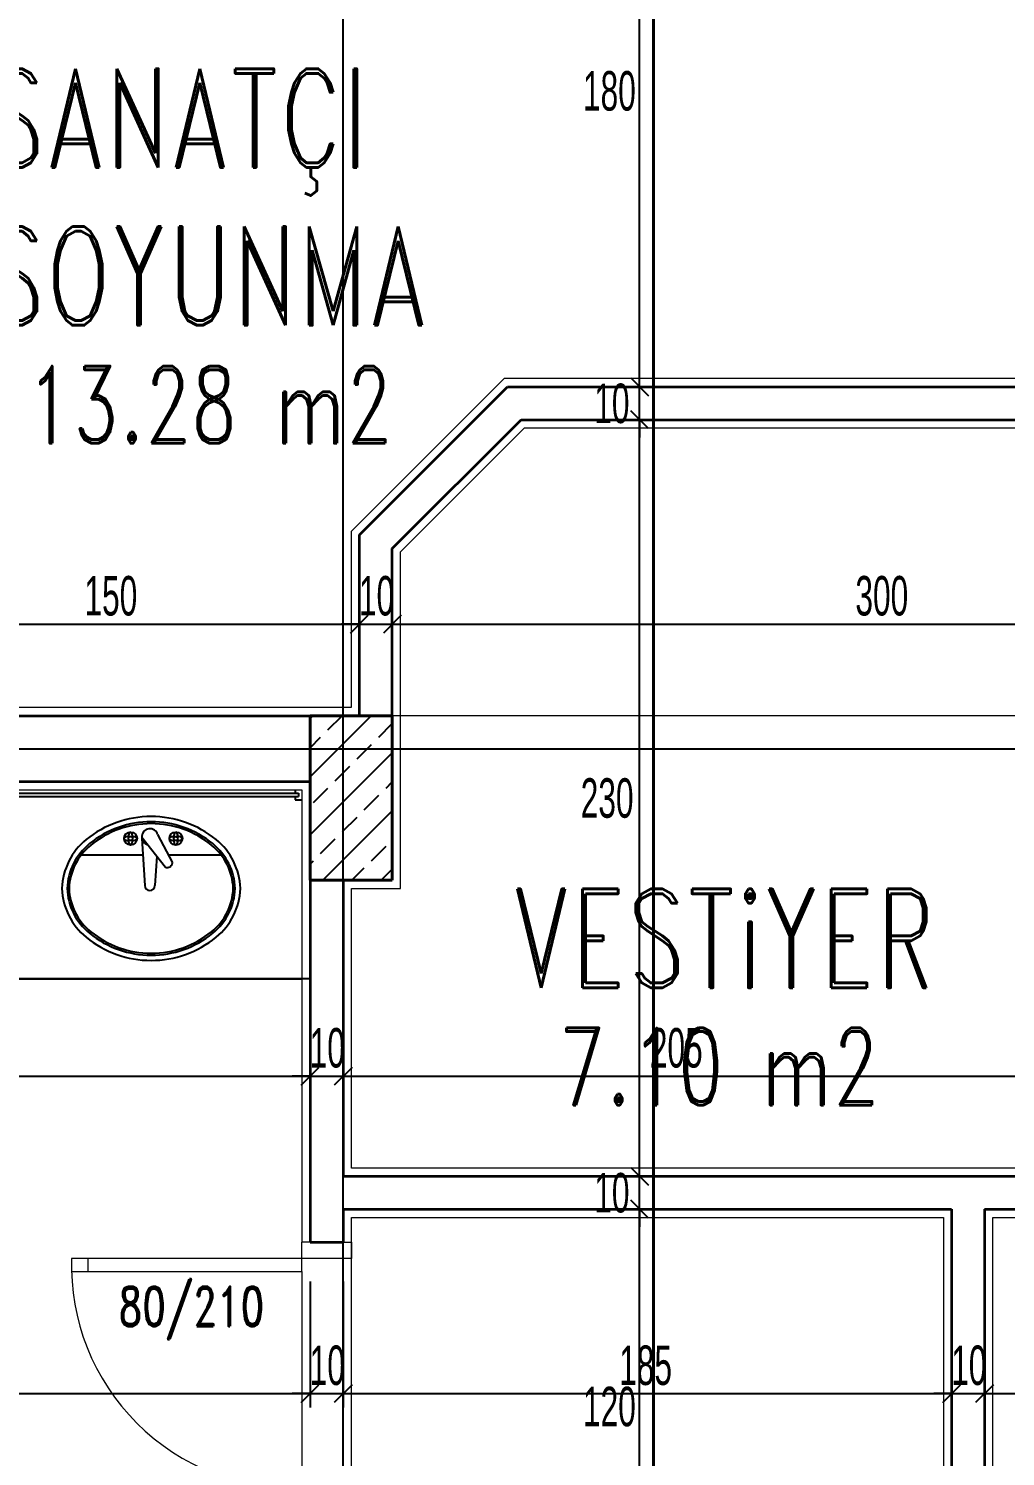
# Model space of a CAD drawing. Header units: inches. Extents: x -7543 to -822, y 102837 to 190349.
# Drawn here: x -836.70613 to -836.67644, y 102836.96748 to 102837.01089 of the extents above; entities that cross this region are included whole.
import ezdxf

# ---------------------------------------------------------------- set-up
doc = ezdxf.new("R2010")
doc.units = ezdxf.units.IN
doc.header["$MEASUREMENT"] = 0
for name, pattern in [('__ZG_T_P__9', [22, 1, -10, 1, -10]), ('DASHDOTX2', [2, 1, -0.5, 0, -0.5]), ('DASHED', [19.049999999999997, 12.7, -6.35])]:
    doc.linetypes.add(name, pattern=pattern)
doc.layers.get('Defpoints').update_dxf_attribs({"lineweight": 25})
for name, color, linetype, lineweight in [('AKS', 1, 'Continuous', 25), ('ICOL', 55, 'Continuous', 25), ('İZ DÜŞÜM', 253, 'Continuous', 20), ('KESİT', 7, 'Continuous', 40), ('KOLON', 2, 'Continuous', 40), ('SIVA', 150, 'Continuous', 15), ('TARAMA', 8, 'Continuous', 25), ('YAZI', 7, 'Continuous', 25)]:
    doc.layers.add(name, color=color, linetype=linetype, lineweight=lineweight)
for name, color, linetype, lineweight, true_color in [('DUVAR', 7, 'Continuous', 35, 0xfc4642), ('KAPI', 7, 'Continuous', 18, 0xffb360), ('TEFRİŞ', 7, 'Continuous', 25, 0x78462c)]:
    doc.layers.add(name, color=color, linetype=linetype, lineweight=lineweight, true_color=true_color)
doc.styles.add('OLCU', font='tromand.shx', dxfattribs={"width": 0.6, "height": 12})
doc.styles.add('st1', font='romandtw.shx', dxfattribs={"width": 0.7, "height": 40})

msp = doc.modelspace()

# ---------------------------------------------------------------- linework, layer by layer
at = {"layer": 'AKS', "linetype": 'DASHDOTX2', "ltscale": 10}
for p, q in [((-836.6965660501544, 102836.7964196347), (-836.6965660501544, 102837.0303757568)), ((-836.761077946379, 102836.9889930621), (-836.5445718610788, 102836.9889930621))]:
    msp.add_line(p, q, dxfattribs=at)
at = {"layer": 'Defpoints', "color": 3}
for p, q in [((-836.6960718990871, 102836.9954932405), (-836.6915717166963, 102836.9999934229)), ((-836.6915717166963, 102836.9999934229), (-836.6750718613308, 102836.9999934229)), ((-836.6911575031339, 102836.9989934229), (-836.6950718962247, 102836.9950790298)), ((-836.6750718613308, 102836.9989934229), (-836.6911575031339, 102836.9989934229)), ((-836.6960718610793, 102836.9899931514), (-836.6960718990871, 102836.9954932405)), ((-836.6950718962247, 102836.9950790298), (-836.6950718610786, 102836.9899930621)), ((-836.7110717111664, 102836.9899933297), (-836.6975718610786, 102836.9899930621)), ((-836.6975718610786, 102836.9899930621), (-836.6975718610788, 102836.9899931514)), ((-836.6975718610788, 102836.9899931514), (-836.6960718610793, 102836.9899931514)), ((-836.6950718610786, 102836.9899930621), (-836.6950718610788, 102836.9849930621)), ((-836.6975718610787, 102836.9879930621), (-836.7238218437998, 102836.9879934963)), ((-836.6975718610786, 102836.9849930621), (-836.6975718610787, 102836.9879930621)), ((-836.6975718610786, 102836.9739935745), (-836.6975718610786, 102836.9849930621)), ((-836.6950718610788, 102836.9849930621), (-836.6965660501544, 102836.9849930621)), ((-836.6965660501544, 102836.9849930621), (-836.6965660501544, 102836.9759935745)), ((-836.6965660501544, 102836.9759935745), (-836.6760718613309, 102836.9759935745)), ((-836.6780718613309, 102836.9749935745), (-836.6965660501544, 102836.9749935745)), ((-836.6965660501544, 102836.9749935745), (-836.6965660501544, 102836.9739935745)), ((-836.6780718613309, 102836.9629935745), (-836.6780718613309, 102836.9749935745)), ((-836.6965660501544, 102836.9739935745), (-836.6975718610786, 102836.9739935745))]:
    msp.add_line(p, q, dxfattribs=at)
at = {"layer": 'DUVAR'}
for p, q in [((-836.6960718990871, 102836.9954932405), (-836.6915717166963, 102836.9999934229)), ((-836.6915717166963, 102836.9999934229), (-836.6750718613308, 102836.9999934229)), ((-836.6950718962247, 102836.9950790298), (-836.6911575031339, 102836.9989934229)), ((-836.6911575031339, 102836.9989934229), (-836.6750718613308, 102836.9989934229)), ((-836.6960718610786, 102836.9899930552), (-836.6960718990871, 102836.9954932405)), ((-836.6950718610786, 102836.9899930621), (-836.6950718962247, 102836.9950790298)), ((-836.712072174258, 102836.9899933495), (-836.6975718610786, 102836.9899930621)), ((-836.7238218768777, 102836.9879934963), (-836.6975718941567, 102836.9879930621)), ((-836.6975718610786, 102836.9849930621), (-836.6975718610786, 102836.9739935745)), ((-836.6965660501544, 102836.9849930621), (-836.6965660501544, 102836.9759935745)), ((-836.6965660501544, 102836.9759935745), (-836.6760718613309, 102836.9759935745)), ((-836.6965660501544, 102836.9749935745), (-836.6780718613309, 102836.9749935745)), ((-836.6965660501544, 102836.9749935745), (-836.6965660501544, 102836.9739935745)), ((-836.6780718613309, 102836.9749935745), (-836.6780718613309, 102836.9629935745)), ((-836.6770718613309, 102836.9749935745), (-836.6770718613309, 102836.9629935745)), ((-836.6770718613309, 102836.9749935745), (-836.6760718613309, 102836.9749935745)), ((-836.6975718610786, 102836.9739935745), (-836.6965660501544, 102836.9739935745))]:
    msp.add_line(p, q, dxfattribs=at)
at = {"layer": 'ICOL'}
for p, q in [((-836.6875561350766, 102836.9999934229), (-836.6875561350766, 102837.0179934209)), ((-836.6875561350766, 102836.9999934229), (-836.6875561350766, 102837.0005334228)), ((-836.6858082120258, 102836.9999934229), (-836.6879761350766, 102836.9999934229)), ((-836.6858082120258, 102836.9999934229), (-836.6879761350766, 102836.9999934229)), ((-836.6878261350766, 102837.0002634229), (-836.6872861350766, 102836.9997234229)), ((-836.6878261350766, 102837.0002634229), (-836.6872861350766, 102836.9997234229)), ((-836.6875561350766, 102836.9989934229), (-836.6875561350766, 102836.9999934229)), ((-836.6858082120258, 102836.9989934229), (-836.6879761350766, 102836.9989934229)), ((-836.6858082120258, 102836.9989934229), (-836.6879761350766, 102836.9989934229)), ((-836.6872861350766, 102836.9987234228), (-836.6878261350766, 102836.9992634229)), ((-836.6872861350766, 102836.9987234228), (-836.6878261350766, 102836.9992634229)), ((-836.6875561350766, 102836.9759935745), (-836.6875561350766, 102836.9989934229)), ((-836.6875561350766, 102836.9989934229), (-836.6875561350766, 102836.9984534229)), ((-836.6963418713068, 102836.9925086862), (-836.6958018713068, 102836.9930486862)), ((-836.6963418713068, 102836.9925086862), (-836.6958018713068, 102836.9930486862)), ((-836.6960718713068, 102836.992673166), (-836.6960718713068, 102836.9931986862)), ((-836.6960718713068, 102836.992673166), (-836.6960718713068, 102836.9931986862)), ((-836.694801870886, 102836.9930486862), (-836.695341870886, 102836.9925086862)), ((-836.694801870886, 102836.9930486862), (-836.695341870886, 102836.9925086862)), ((-836.695071870886, 102836.9926122675), (-836.695071870886, 102836.9931986862)), ((-836.695071870886, 102836.9926122675), (-836.695071870886, 102836.9931986862)), ((-836.7110717316074, 102836.9927786862), (-836.6960718713068, 102836.9927786862)), ((-836.6960718713068, 102836.9927786862), (-836.6966118713068, 102836.9927786862)), ((-836.6960718713068, 102836.9927786862), (-836.695071870886, 102836.9927786862)), ((-836.695071870886, 102836.9927786862), (-836.694531870886, 102836.9927786862)), ((-836.695071870886, 102836.9927786862), (-836.6650718613308, 102836.9927786862)), ((-836.6975718610786, 102836.9788445116), (-836.6975718610786, 102836.9794550578)), ((-836.6975718610786, 102836.9788445116), (-836.6975718610786, 102836.9794550578)), ((-836.6965660501544, 102836.9787537963), (-836.6965660501544, 102836.9794550578)), ((-836.6965660501544, 102836.9787537963), (-836.6965660501544, 102836.9794550578)), ((-836.7238218437998, 102836.9790350578), (-836.6975718610786, 102836.9790350578)), ((-836.6975718610786, 102836.9790350578), (-836.6981118610786, 102836.9790350578)), ((-836.6978418610786, 102836.9787650578), (-836.6973018610786, 102836.9793050578)), ((-836.6978418610786, 102836.9787650578), (-836.6973018610786, 102836.9793050578)), ((-836.6975718610786, 102836.9790350578), (-836.6965660501544, 102836.9790350578)), ((-836.6962960501544, 102836.9793050578), (-836.6968360501544, 102836.9787650578)), ((-836.6962960501544, 102836.9793050578), (-836.6968360501544, 102836.9787650578)), ((-836.6965660501544, 102836.9790350578), (-836.6960260501544, 102836.9790350578)), ((-836.6965660501544, 102836.9790350578), (-836.6760718613309, 102836.9790350578)), ((-836.6875561350766, 102836.9759935745), (-836.6875561350766, 102836.9765335745)), ((-836.6820823096341, 102836.9759935745), (-836.6879761350766, 102836.9759935745)), ((-836.6820823096341, 102836.9759935745), (-836.6879761350766, 102836.9759935745)), ((-836.6878261350766, 102836.9762635745), (-836.6872861350766, 102836.9757235745)), ((-836.6878261350766, 102836.9762635745), (-836.6872861350766, 102836.9757235745)), ((-836.6875561350766, 102836.9749935745), (-836.6875561350766, 102836.9759935745)), ((-836.6872861350766, 102836.9747235745), (-836.6878261350766, 102836.9752635745)), ((-836.6872861350766, 102836.9747235745), (-836.6878261350766, 102836.9752635745)), ((-836.6820287393108, 102836.9749935745), (-836.6879761350766, 102836.9749935745)), ((-836.6820287393108, 102836.9749935745), (-836.6879761350766, 102836.9749935745)), ((-836.6875561350766, 102836.9629935745), (-836.6875561350766, 102836.9749935745)), ((-836.6875561350766, 102836.9749935745), (-836.6875561350766, 102836.9744535745)), ((-836.6975718610786, 102836.9727935745), (-836.6975718610786, 102836.9689639424)), ((-836.6975718610786, 102836.9727935745), (-836.6975718610786, 102836.9689639424)), ((-836.6965660501544, 102836.9727935745), (-836.6965660501544, 102836.9689639424)), ((-836.6965660501544, 102836.9727935745), (-836.6965660501544, 102836.9689639424)), ((-836.6780718613309, 102836.9701935745), (-836.6780718613309, 102836.9698039424)), ((-836.6780718613309, 102836.9701935745), (-836.6780718613309, 102836.9698039424)), ((-836.6770718613309, 102836.9701935745), (-836.6770718613309, 102836.9698039424)), ((-836.6770718613309, 102836.9701935745), (-836.6770718613309, 102836.9698039424)), ((-836.6978418610786, 102836.9691139424), (-836.6973018610786, 102836.9696539424)), ((-836.6978418610786, 102836.9691139424), (-836.6973018610786, 102836.9696539424)), ((-836.6962960501544, 102836.9696539424), (-836.6968360501544, 102836.9691139424)), ((-836.6962960501544, 102836.9696539424), (-836.6968360501544, 102836.9691139424)), ((-836.6783418613309, 102836.9691139424), (-836.6778018613309, 102836.9696539424)), ((-836.6783418613309, 102836.9691139424), (-836.6778018613309, 102836.9696539424)), ((-836.6768018613309, 102836.9696539424), (-836.6773418613309, 102836.9691139424)), ((-836.6768018613309, 102836.9696539424), (-836.6773418613309, 102836.9691139424)), ((-836.7388218610786, 102836.9693839424), (-836.6975718610786, 102836.9693839424)), ((-836.6975718610786, 102836.9693839424), (-836.6981118610786, 102836.9693839424)), ((-836.6975718610786, 102836.9693839424), (-836.6965660501544, 102836.9693839424)), ((-836.6965660501544, 102836.9693839424), (-836.6960260501544, 102836.9693839424)), ((-836.6965660501544, 102836.9693839424), (-836.6780718613309, 102836.9693839424)), ((-836.6780718613309, 102836.9693839424), (-836.6786118613309, 102836.9693839424)), ((-836.6780718613309, 102836.9693839424), (-836.6770718613309, 102836.9693839424)), ((-836.6770718613309, 102836.9693839424), (-836.6765318613309, 102836.9693839424)), ((-836.6770718613309, 102836.9693839424), (-836.6640718613309, 102836.9693839424))]:
    msp.add_line(p, q, dxfattribs=at)
at = {"layer": 'İZ DÜŞÜM', "linetype": '__ZG_T_P__9'}
msp.add_line((-836.6345718610783, 102836.9899930621), (-836.7408218610783, 102836.9899930621), dxfattribs=at)
at = {"layer": 'KAPI'}
for p, q in [((-836.6978218610786, 102836.9730935745), (-836.6978218610786, 102836.9739935745)), ((-836.6963160501545, 102836.9739935745), (-836.6963160501545, 102836.9734935745)), ((-836.6963160501545, 102836.9734935745), (-836.6963160501545, 102836.9739935745)), ((-836.6978218610786, 102836.9734935745), (-836.7048218610787, 102836.9734935745)), ((-836.7048218610787, 102836.9734935745), (-836.7048218610787, 102836.9730935745)), ((-836.7048218610787, 102836.9734935192), (-836.7048218610787, 102836.9730935192)), ((-836.7043218610786, 102836.9734935745), (-836.7043218610786, 102836.9730935745)), ((-836.6963160501545, 102836.9734935745), (-836.6978218610786, 102836.9734935745)), ((-836.6963160501545, 102836.9664935745), (-836.6963160501545, 102836.9734935745)), ((-836.7048218610787, 102836.9730935745), (-836.6978218610786, 102836.9730935745)), ((-836.6978218610786, 102836.9730935745), (-836.6978218610786, 102836.9664935745))]:
    msp.add_line(p, q, dxfattribs=at)
msp.add_arc((-836.6980218610786, 102836.9732935745), 0.006802940540679434, 178.3153156342386, 271.6846843212896, dxfattribs=at)
at = {"layer": 'KESİT', "linetype": 'DASHED'}
msp.add_line((-836.687132459451, 102837.0346961143), (-836.687132459451, 102836.9220928621), dxfattribs=at)
at = {"layer": 'KOLON'}
for p, q in [((-836.6950718610788, 102836.9899931514), (-836.6975718610788, 102836.9899931514)), ((-836.6975718610788, 102836.9899931514), (-836.6975718610788, 102836.9849931514)), ((-836.6950718610788, 102836.9899930621), (-836.6975718610788, 102836.9899930621)), ((-836.6975718610788, 102836.9899930621), (-836.6975718610788, 102836.9849930621)), ((-836.6950718610788, 102836.9849931514), (-836.6950718610788, 102836.9899931514)), ((-836.6950718610788, 102836.9849930621), (-836.6950718610788, 102836.9899930621)), ((-836.6975718610788, 102836.9849931514), (-836.6950718610788, 102836.9849931514)), ((-836.6975718610788, 102836.9849930621), (-836.6950718610788, 102836.9849930621))]:
    msp.add_line(p, q, dxfattribs=at)
at = {"layer": 'SIVA'}
for p, q in [((-836.6916752700869, 102837.0002434229), (-836.6963218998027, 102836.9955967931)), ((-836.6750718613308, 102837.0002434229), (-836.6916752700869, 102837.0002434229)), ((-836.6948218955091, 102836.9949754771), (-836.6910539497434, 102836.9987434229)), ((-836.6910539497434, 102836.9987434229), (-836.6750718613308, 102836.9987434229)), ((-836.6963218998027, 102836.9955967931), (-836.6963218628068, 102836.9902431514)), ((-836.6948218593517, 102836.9897431514), (-836.6948218955091, 102836.9949754771)), ((-836.6973218610788, 102836.990243058), (-836.7108221701242, 102836.9902432813)), ((-836.6963218628068, 102836.9902431514), (-836.6978218610788, 102836.9902431514)), ((-836.6948218610788, 102836.9847431514), (-836.6948218610788, 102836.9902431514)), ((-836.7235718437997, 102836.9877434921), (-836.6978218610788, 102836.9877430662)), ((-836.6978218610788, 102836.9877430662), (-836.6978218610788, 102836.9847431514)), ((-836.6978218610786, 102836.9852430621), (-836.6978218610786, 102836.9739935745)), ((-836.6963160501545, 102836.9847431514), (-836.6948218610788, 102836.9847431514)), ((-836.6963160501545, 102836.9762435745), (-836.6963160501545, 102836.9847431514)), ((-836.6760718613309, 102836.9762435745), (-836.6963160501545, 102836.9762435745)), ((-836.6963160501545, 102836.9739935745), (-836.6963160501545, 102836.9747435745)), ((-836.6963160501545, 102836.9747435745), (-836.6783218613309, 102836.9747435745)), ((-836.6783218613309, 102836.9747435745), (-836.6783218613309, 102836.9629935745)), ((-836.6768218613308, 102836.9629935745), (-836.6768218613308, 102836.9747435745)), ((-836.6768218613308, 102836.9747435745), (-836.6760718613309, 102836.9747435745)), ((-836.6975718610786, 102836.9739935745), (-836.6978218610786, 102836.9739935745)), ((-836.6965660501544, 102836.9739935745), (-836.6963160501545, 102836.9739935745))]:
    msp.add_line(p, q, dxfattribs=at)
at = {"layer": 'TARAMA'}
for p, q in [((-836.6975718610788, 102836.9899059241), (-836.6974847230416, 102836.9899930621)), ((-836.6975718610788, 102836.9881381571), (-836.6957169560886, 102836.9899930621)), ((-836.6970283797202, 102836.989565522), (-836.6966008395666, 102836.9899930621)), ((-836.6954815836364, 102836.9893445511), (-836.6950718610788, 102836.9897542737)), ((-836.6975718610787, 102836.9890220406), (-836.6972493505893, 102836.9893445511)), ((-836.6961444962437, 102836.9886816385), (-836.6957025545055, 102836.9891235802)), ((-836.6975718610788, 102836.9863703902), (-836.6950718610788, 102836.9888703902)), ((-836.6968074088511, 102836.9880187259), (-836.6963654671129, 102836.9884606676)), ((-836.6974703214585, 102836.9873558133), (-836.6970283797202, 102836.987797755)), ((-836.6952606127672, 102836.987797755), (-836.6950718610788, 102836.9879865067)), ((-836.6959235253746, 102836.9871348424), (-836.6954815836364, 102836.9875767841)), ((-836.6971813328694, 102836.9849931514), (-836.6950718610788, 102836.9871026232)), ((-836.696586437982, 102836.9864719298), (-836.6961444962437, 102836.9869138715)), ((-836.6972493505893, 102836.9858090172), (-836.6968074088511, 102836.9862509589)), ((-836.6957025545055, 102836.9855880463), (-836.6952606127672, 102836.9860299881)), ((-836.6975718610788, 102836.9854865067), (-836.6974703214585, 102836.9855880463)), ((-836.6962974493944, 102836.9849931514), (-836.6959235253746, 102836.9853670755)), ((-836.6954135659164, 102836.9849931514), (-836.6950718610788, 102836.9853348563))]:
    msp.add_line(p, q, dxfattribs=at)
at = {"layer": 'TEFRİŞ'}
for p, q in [((-836.6980218610788, 102836.9877430662), (-836.6980218610788, 102836.9876430696)), ((-836.7234718437998, 102836.9876434905), (-836.6979218610788, 102836.9876430679)), ((-836.7234718437998, 102836.9875434905), (-836.6979218610788, 102836.9875430679)), ((-836.6980218610788, 102836.9875430696), (-836.6980218610788, 102836.9874430696)), ((-836.6980218610788, 102836.9874430696), (-836.6978218660405, 102836.9874430663)), ((-836.6979218610788, 102836.9876430679), (-836.6979218610788, 102836.9875430679)), ((-836.7022068972902, 102836.9863874652), (-836.7017556306748, 102836.9855260375)), ((-836.7026846801647, 102836.9862647432), (-836.7025899278578, 102836.9848286431)), ((-836.7026828408037, 102836.9863033698), (-836.7019695773814, 102836.9853952565)), ((-836.7045256747472, 102836.9857632438), (-836.7026515917851, 102836.9857632438)), ((-836.7022328356873, 102836.9857300257), (-836.7022929278579, 102836.9848286431)), ((-836.7018798933059, 102836.9857632438), (-836.7002764738389, 102836.9857632438)), ((-836.6975718610786, 102836.9819927815), (-836.7238218437997, 102836.9819927815)), ((-836.7235718437997, 102836.9819934921), (-836.6978218610786, 102836.9819930662))]:
    msp.add_line(p, q, dxfattribs=at)
for centre, radius in [((-836.7030259471229, 102836.986260983), 0.000198), ((-836.7016504424386, 102836.986260983), 0.000198), ((-836.7030283822826, 102836.986262942), 6.15765675608127e-05), ((-836.7016528872898, 102836.986260983), 6.15765675608127e-05)]:
    msp.add_circle(centre, radius, dxfattribs=at)
for centre, radius, start, end in [((-836.702401074293, 102836.9838112683), 0.003120321599999903, 90, 129.2370000193347), ((-836.702401074293, 102836.9838112683), 0.003120321599999967, 50.76299998066528, 90), ((-836.702401074293, 102836.9838112683), 0.002961921600000047, 90, 129.2370000193347), ((-836.702401074293, 102836.9838112683), 0.002902521600000011, 90, 129.2370000193347), ((-836.702972220122, 102836.986359983), 0.0001138256429279473, 119.5702491637003, 210.1375237861861), ((-836.7030845638263, 102836.986359983), 0.000113825642886311, 330.9566692286438, 60.42975083629976), ((-836.7024414226815, 102836.9863120424), 0.0002475000000000005, 16.39639431771953, 255.8875413556773), ((-836.702401074293, 102836.9838112683), 0.002961921599999966, 50.76299998066528, 90), ((-836.702401074293, 102836.9838112683), 0.002902521600000013, 50.76299998066528, 90), ((-836.7015967154376, 102836.986359983), 0.000113825642886311, 119.5702491637003, 209.0433307713562), ((-836.7017090591421, 102836.986359983), 0.0001138256429216278, 329.8624762138139, 60.42975083629976), ((-836.703110399393, 102836.9846724495), 0.002004651000000161, 129.1040001214614, 177.7880000505583), ((-836.703110399393, 102836.9846724495), 0.002004651000000161, 129.1040001214614, 177.7880000505583), ((-836.703110399393, 102836.9846724495), 0.001846251000000071, 129.0919999327343, 177.7880000505583), ((-836.703110399393, 102836.9846724495), 0.001786851000000043, 129.0879999532143, 177.7149999711971), ((-836.703128519732, 102836.9862048112), 0.0001138256428678631, 59.44757169635704, 150.4297510106238), ((-836.703128519732, 102836.9863171549), 0.0001138256428644378, 209.5702489893762, 300.552428303643), ((-836.702972220122, 102836.986161983), 0.0001138256428766684, 149.8624762138139, 240.4297508362997), ((-836.7030845638263, 102836.986161983), 0.0001138256428581183, 299.5702491637002, 29.04333077135618), ((-836.7029305197319, 102836.9862048112), 0.0001138256428644378, 29.57024898937614, 118.625399591624), ((-836.7029305197319, 102836.9863171549), 0.0001138256428770801, 241.374600408376, 330.4297510106239), ((-836.701750759532, 102836.9862048112), 0.0001138256428755755, 61.37460040837602, 150.4297510106238), ((-836.701750759532, 102836.9863171549), 0.0001138256428709452, 209.5702489893762, 298.625399591624), ((-836.7015967154377, 102836.986161983), 0.0001138256428644378, 150.9566692286438, 240.4297508362997), ((-836.701709059142, 102836.986161983), 0.0001138256428766684, 299.5702491637002, 30.13752378618609), ((-836.7015527595321, 102836.9862048112), 0.0001138256428678631, 29.57024898937614, 120.552428303643), ((-836.7015527595321, 102836.9863171549), 0.0001138256428644378, 239.447571696357, 330.4297510106239), ((-836.7016917491931, 102836.9846724495), 0.00178685100000008, 2.285000028802902, 50.91200004678569), ((-836.7016917491931, 102836.9846724495), 0.001846250999999999, 2.211999949441666, 50.90800006726572), ((-836.7016917491931, 102836.9846724495), 0.002004651000000098, 2.211999949441666, 50.89599987853862), ((-836.7016917491931, 102836.9846724495), 0.002004651000000098, 2.211999949441666, 50.89599987853862), ((-836.7019068119572, 102836.9855329674), 0.0001513400256407899, 245.4976126054539, 357.3755005087631), ((-836.703110399393, 102836.9848149402), 0.002004651000000098, 182.2119999494416, 230.8959998785386), ((-836.703110399393, 102836.9848149402), 0.002004651000000098, 182.2119999494416, 230.8959998785386), ((-836.703110399393, 102836.9848149402), 0.001846250999999999, 182.2119999494416, 230.9080000672657), ((-836.703110399393, 102836.9848149402), 0.00178685100000008, 182.2850000288029, 230.9120000467857), ((-836.7024414278579, 102836.9848286431), 0.0001485, 180, 0), ((-836.7016917491931, 102836.9848149402), 0.001786851000000183, 309.0879999532143, 357.7149999711971), ((-836.7016917491931, 102836.9848149402), 0.001846251000000071, 309.0919999327343, 357.7880000505583), ((-836.7016917491931, 102836.9848149402), 0.002004651000000022, 309.1040001214614, 357.7880000505583), ((-836.702401074293, 102836.9856761115), 0.002961921599999966, 230.7629999806653, 270), ((-836.702401074293, 102836.9856761115), 0.002902521600000013, 230.7629999806653, 270), ((-836.702401074293, 102836.9856761115), 0.002902531499999941, 270, 309.2370000193347), ((-836.702401074293, 102836.9856761115), 0.002961931499999977, 270, 309.2370000193347), ((-836.702401074293, 102836.9856761115), 0.003120321600000106, 230.7629999806653, 270), ((-836.702401074293, 102836.9856761115), 0.003120321600000106, 230.7629999806653, 270), ((-836.702401074293, 102836.9856761115), 0.003120331500000013, 270, 309.2370000193347)]:
    msp.add_arc(centre, radius, start, end, dxfattribs=at)

# ---------------------------------------------------------------- texts
at = {"layer": 'ICOL', "style": 'OLCU', "width": 0.6}
for s, p in [('180', (-836.6892772779338, 102837.0083934219)), ('10', (-836.6889344207909, 102836.9988934229)), ('150', (-836.7044289443143, 102836.9930426862)), ('10', (-836.6960861568107, 102836.9930426862)), ('300', (-836.6809975803941, 102836.9930426862)), ('230', (-836.6893458493623, 102836.9868934987)), ('10', (-836.6975832413308, 102836.9792990578)), ('205', (-836.6872446700283, 102836.9792990578)), ('10', (-836.6889344207909, 102836.9748935745)), ('10', (-836.6975832413308, 102836.9696479424)), ('185', (-836.6881760985998, 102836.9696479424)), ('10', (-836.6780861470452, 102836.9696479424)), ('120', (-836.6892772779338, 102836.9683935745))]:
    msp.add_text(s, height=0.0012, dxfattribs=at).set_placement(p)
at = {"layer": 'KAPI', "style": 'st1', "width": 0.7}
msp.add_text('80/210', height=0.0012, dxfattribs=at).set_placement((-836.7033921272659, 102836.9714368146))
at = {"layer": 'YAZI', "style": 'st1', "width": 0.7}
for s, height, p in [('SANATÇI', 0.003, (-836.7074037502205, 102837.0066667157)), ('SOYUNMA', 0.003, (-836.7074037502205, 102837.0018649153)), ('13.28 m2', 0.00234375, (-836.706183446446, 102836.9982798233)), ('VESTiYER', 0.003, (-836.6914484510856, 102836.9817272557)), ('7.10 m2', 0.00234375, (-836.6899855001625, 102836.9781590185))]:
    msp.add_text(s, height=height, dxfattribs=at).set_placement(p)

doc.saveas('drawing.dxf')
